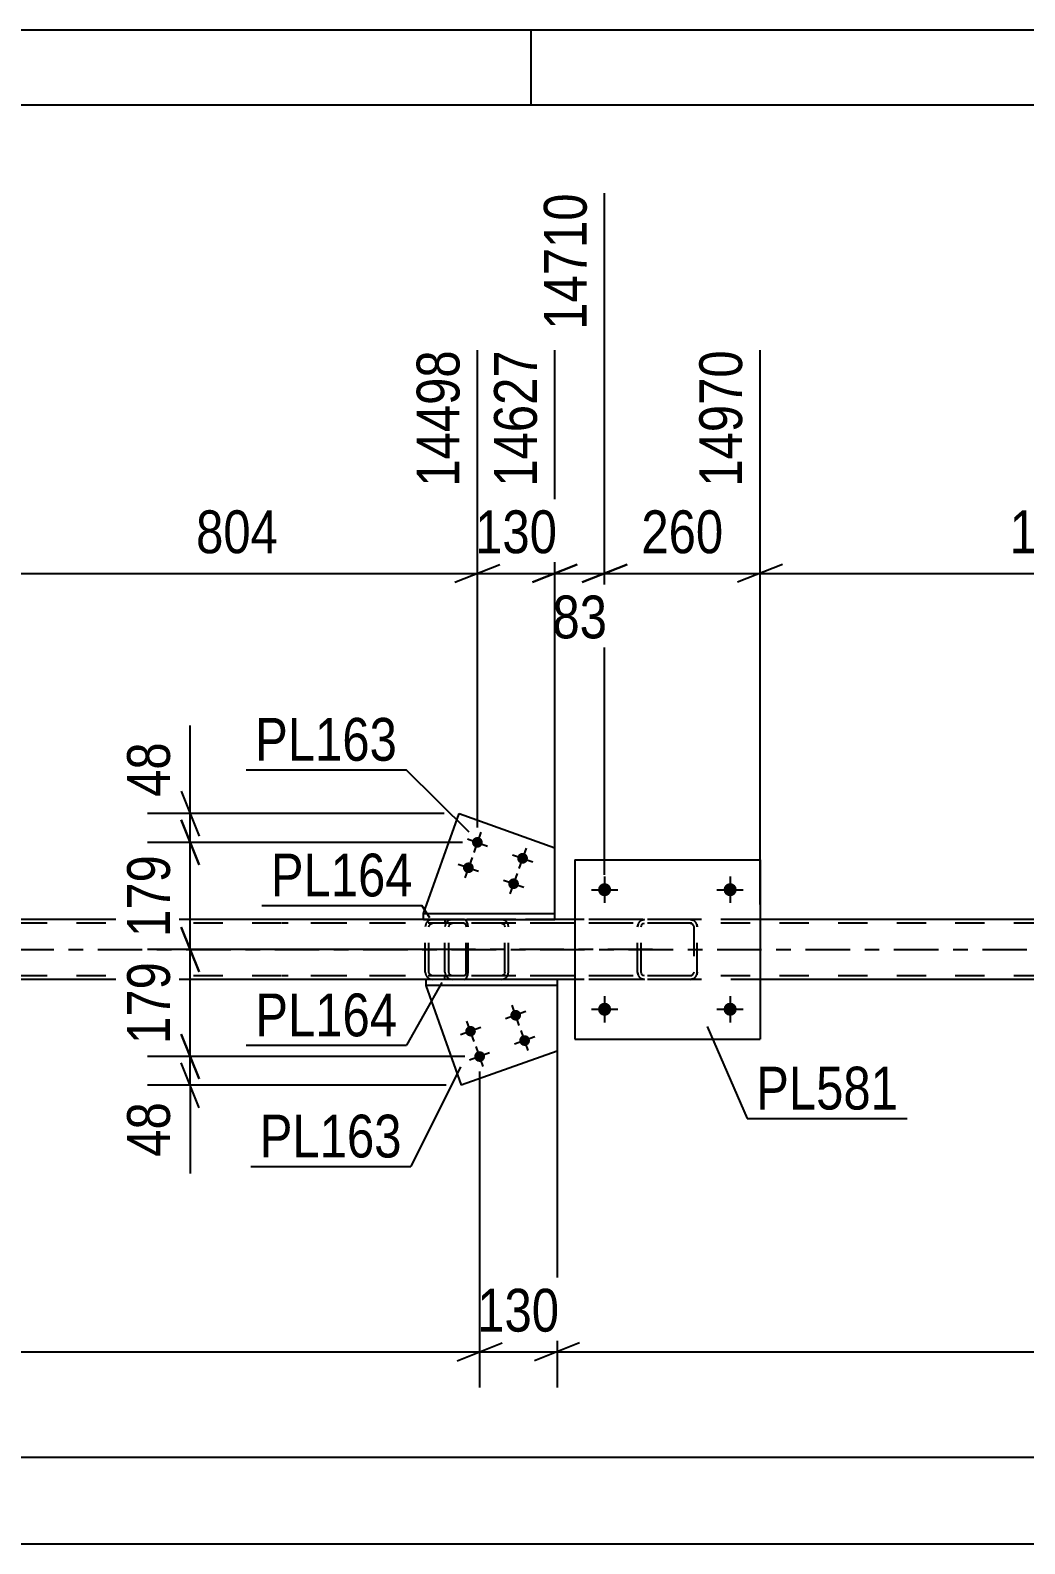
# Model space of a CAD drawing. Header units: millimetres. Extents: x -48 to 793, y -409 to 185.
# Drawn here: x 550 to 616.5, y 83.9 to 185.1 of the extents above; entities that cross this region are included whole.
import ezdxf

# ---------------------------------------------------------------- set-up
doc = ezdxf.new("R2010")
doc.units = ezdxf.units.MM
doc.linetypes.add('DXK_LINE_DOT2', pattern=[3.9198, 1.9599, -1.9599])
doc.linetypes.add('DXK_LINE_DOT3', pattern=[5.9187, 2.979, -0.9799, 0.9799, -0.9799])
doc.styles.add('Arial Narrow', font='ARIALN.TTF', dxfattribs={"height": 0.2})

# ---------------------------------------------------------------- blocks, each defined once
blk = doc.blocks.new('Unknown-122568784-1133 - 17325')
at = {"color": 5, "linetype": 'Continuous'}
for p, q in [((793.49, 185.13), (-47.51, 185.13)), ((583.49, 180.13), (583.49, 185.13)), ((788.49, 180.13), (-42.51, 180.13))]:
    blk.add_line(p, q, dxfattribs=at)
blk = doc.blocks.new('Bolt-122568784-3882 - 3869')
at = {"linetype": 'Continuous'}
for points in [[(582.12, 119.1, -1), (582.8, 119.34, -1)], [(579.11, 118.03, -1), (579.78, 118.27, -1)], [(582.72, 117.4, -1), (583.4, 117.65, -1)], [(579.71, 116.33, -1), (580.39, 116.58, -1)]]:
    blk.add_hatch(color=1, dxfattribs=at).paths.add_polyline_path(points)
at = {"color": 1, "linetype": 'Continuous'}
for p, q in [((582.7, 118.54), (582.22, 119.9)), ((579.69, 117.47), (579.2, 118.83)), ((583.14, 119.46), (581.78, 118.98)), ((580.12, 118.39), (578.77, 117.91)), ((583.74, 117.77), (582.38, 117.28)), ((583.3, 116.85), (582.82, 118.2)), ((580.72, 116.7), (579.37, 116.21)), ((580.29, 115.78), (579.81, 117.13))]:
    blk.add_line(p, q, dxfattribs=at)
blk = doc.blocks.new('Part-122568784-3887 - 3869')
at = {"color": 2, "linetype": 'Continuous'}
for p, q in [((585.23, 121.62), (576.45, 121.62)), ((576.45, 121.62), (576.45, 121.22)), ((585.23, 121.62), (585.23, 121.22)), ((585.23, 121.22), (576.45, 121.22))]:
    blk.add_line(p, q, dxfattribs=at)
blk = doc.blocks.new('Part-122568784-3999 - 3869')
at = {"color": 7, "linetype": 'DXK_LINE_DOT2'}
for p, q in [((578.24, 125.62), (578.05, 125.58)), ((593.23, 125.62), (578.24, 125.62)), ((581.67, 125.58), (581.48, 125.62)), ((577.77, 125.31), (577.73, 125.14)), ((577.73, 122.1), (577.73, 125.14)), ((577.77, 125.32), (577.77, 125.31)), ((577.99, 125.14), (578.01, 125.23)), ((577.99, 122.1), (577.99, 125.14)), ((578.01, 125.23), (578.06, 125.31)), ((578.06, 125.31), (578.14, 125.36)), ((578.14, 125.36), (578.24, 125.38)), ((593.23, 125.38), (578.24, 125.38)), ((581.48, 125.38), (581.57, 125.36)), ((581.57, 125.36), (581.66, 125.31)), ((581.66, 125.31), (581.71, 125.23)), ((581.71, 125.23), (581.73, 125.14)), ((581.73, 122.1), (581.73, 125.14)), ((581.95, 125.31), (581.95, 125.32)), ((581.99, 125.14), (581.95, 125.31)), ((581.99, 122.1), (581.99, 125.14)), ((577.73, 122.1), (577.75, 122.01)), ((577.75, 122.01), (577.77, 121.92)), ((578.01, 122.01), (577.99, 122.1)), ((578.06, 121.93), (578.01, 122.01)), ((578.05, 121.66), (578.24, 121.62)), ((578.14, 121.88), (578.06, 121.93)), ((578.24, 121.86), (578.14, 121.88)), ((593.23, 121.86), (578.24, 121.86)), ((593.23, 121.62), (578.24, 121.62)), ((581.57, 121.88), (581.48, 121.86)), ((581.48, 121.62), (581.67, 121.66)), ((581.66, 121.93), (581.57, 121.88)), ((581.71, 122.01), (581.66, 121.93)), ((581.73, 122.1), (581.71, 122.01)), ((581.95, 121.92), (581.97, 122.01)), ((581.97, 122.01), (581.99, 122.1))]:
    blk.add_line(p, q, dxfattribs=at)
at = {"color": 7, "linetype": 'DXK_LINE_DOT3'}
blk.add_line((591.61, 123.62), (576.44, 123.62), dxfattribs=at)
at = {"color": 7, "linetype": 'DXK_LINE_DOT2'}
for centre, start, end in [((578.22, 125.12), 110.7583, 155.68), ((581.5, 125.12), 24.32, 69.2417), ((578.22, 122.12), 204.32, 249.2417), ((581.5, 122.12), 290.7583, 335.68)]:
    blk.add_arc(centre, 0.496, start, end, dxfattribs=at)
blk = doc.blocks.new('Bolt-122568784-3871 - 3869')
at = {"linetype": 'Continuous'}
for points in [[(580.24, 130.67, -1), (579.56, 130.91, -1)], [(583.26, 129.6, -1), (582.58, 129.84, -1)], [(579.64, 128.97, -1), (578.96, 129.21, -1)], [(582.66, 127.9, -1), (581.98, 128.14, -1)]]:
    blk.add_hatch(color=1, dxfattribs=at).paths.add_polyline_path(points)
at = {"color": 1, "linetype": 'Continuous'}
for p, q in [((579.23, 131.03), (580.58, 130.54)), ((580.14, 131.46), (579.66, 130.11)), ((579.54, 129.77), (579.06, 128.41)), ((582.24, 129.96), (583.6, 129.48)), ((583.16, 130.39), (582.68, 129.04)), ((578.62, 129.33), (579.98, 128.85)), ((582.56, 128.7), (582.08, 127.34)), ((581.64, 128.26), (583, 127.78))]:
    blk.add_line(p, q, dxfattribs=at)
blk = doc.blocks.new('Part-122568784-3876 - 3869')
at = {"color": 2, "linetype": 'Continuous'}
for p, q in [((576.3, 125.62), (576.3, 126.02)), ((576.3, 126.02), (585.08, 126.02)), ((576.3, 125.62), (585.08, 125.62)), ((585.08, 125.62), (585.08, 126.02))]:
    blk.add_line(p, q, dxfattribs=at)
blk = doc.blocks.new('Part-122568784-3881 - 3869')
at = {"color": 2, "linetype": 'Continuous'}
for p, q in [((576.3, 126.02), (578.68, 132.71)), ((578.68, 132.71), (585.08, 130.43)), ((585.08, 126.02), (585.08, 130.43))]:
    blk.add_line(p, q, dxfattribs=at)
at = {"color": 7, "linetype": 'DXK_LINE_DOT2'}
blk.add_line((576.3, 126.02), (585.08, 126.02), dxfattribs=at)
blk = doc.blocks.new('Part-122568784-3892 - 3869')
at = {"color": 2, "linetype": 'Continuous'}
for p, q in [((576.45, 121.22), (578.82, 114.53)), ((585.23, 121.22), (585.23, 116.81)), ((585.23, 116.81), (578.82, 114.53))]:
    blk.add_line(p, q, dxfattribs=at)
at = {"color": 7, "linetype": 'DXK_LINE_DOT2'}
blk.add_line((585.23, 121.22), (576.45, 121.22), dxfattribs=at)
blk = doc.blocks.new('Part-122568784-4022 - 3869')
at = {"color": 7, "linetype": 'DXK_LINE_DOT2'}
for p, q in [((700.07, 125.62), (75.61, 125.62)), ((585.08, 125.62), (576.3, 125.62)), ((598.81, 125.62), (586.41, 125.62)), ((700.07, 125.38), (57.33, 125.38)), ((700.07, 121.86), (57.33, 121.86)), ((585.23, 121.62), (576.45, 121.62)), ((598.81, 121.62), (586.41, 121.62))]:
    blk.add_line(p, q, dxfattribs=at)
at = {"color": 2, "linetype": 'Continuous'}
for p, q in [((576.3, 125.62), (547.73, 125.62)), ((586.41, 125.62), (585.08, 125.62)), ((637.49, 125.62), (598.81, 125.62)), ((576.45, 121.62), (547.73, 121.62)), ((586.41, 121.62), (585.23, 121.62)), ((637.49, 121.62), (598.81, 121.62))]:
    blk.add_line(p, q, dxfattribs=at)
at = {"color": 7, "linetype": 'DXK_LINE_DOT3'}
blk.add_line((57.33, 123.62), (700.07, 123.62), dxfattribs=at)
blk = doc.blocks.new('Part-122568784-3992 - 3869')
at = {"color": 7, "linetype": 'DXK_LINE_DOT2'}
for p, q in [((579.01, 125.62), (566.85, 125.62)), ((576.92, 125.62), (576.72, 125.58)), ((577.73, 125.62), (577.73, 125.38)), ((579.11, 125.58), (579.01, 125.62)), ((579.01, 125.38), (566.85, 125.38)), ((576.45, 125.31), (576.41, 125.14)), ((576.41, 122.1), (576.41, 125.14)), ((576.45, 125.32), (576.45, 125.31)), ((576.66, 125.14), (576.68, 125.23)), ((576.66, 122.1), (576.66, 125.14)), ((576.68, 125.23), (576.74, 125.31)), ((576.74, 125.31), (576.82, 125.36)), ((576.82, 125.36), (576.92, 125.38)), ((579.01, 125.38), (579.06, 125.36)), ((579.06, 125.36), (579.1, 125.31)), ((579.1, 125.31), (579.13, 125.23)), ((579.2, 125.48), (579.11, 125.58)), ((579.13, 125.23), (579.14, 125.14)), ((579.14, 122.1), (579.14, 125.14)), ((579.26, 125.32), (579.2, 125.48)), ((579.28, 125.14), (579.26, 125.32)), ((579.28, 122.1), (579.28, 125.14)), ((579.01, 121.86), (566.85, 121.86)), ((579.01, 121.62), (566.85, 121.62)), ((576.41, 122.1), (576.43, 122.01)), ((576.43, 122.01), (576.45, 121.92)), ((576.68, 122.01), (576.66, 122.1)), ((576.74, 121.93), (576.68, 122.01)), ((576.72, 121.66), (576.92, 121.62)), ((576.82, 121.88), (576.74, 121.93)), ((576.92, 121.86), (576.82, 121.88)), ((577.73, 121.62), (577.73, 121.86)), ((579.06, 121.88), (579.01, 121.86)), ((579.01, 121.62), (579.11, 121.66)), ((579.1, 121.93), (579.06, 121.88)), ((579.13, 122.01), (579.1, 121.93)), ((579.11, 121.66), (579.2, 121.76)), ((579.14, 122.1), (579.13, 122.01)), ((579.2, 121.76), (579.26, 121.92)), ((579.26, 121.92), (579.28, 122.1))]:
    blk.add_line(p, q, dxfattribs=at)
for centre, start, end in [((576.9, 125.13), 111.1941, 156.1506), ((576.9, 122.12), 203.8494, 248.8059)]:
    blk.add_arc(centre, 0.492, start, end, dxfattribs=at)
blk = doc.blocks.new('Part-122568784-4084 - 3869')
at = {"color": 7, "linetype": 'DXK_LINE_DOT2'}
for p, q in [((590.91, 125.58), (591.09, 125.62)), ((591.09, 125.62), (590.91, 125.58)), ((594.13, 125.62), (591.09, 125.62)), ((594.13, 125.62), (594.32, 125.58)), ((594.32, 125.58), (594.13, 125.62)), ((590.61, 125.14), (590.65, 125.32)), ((590.65, 125.32), (590.61, 125.14)), ((590.61, 122.1), (590.61, 125.14)), ((590.85, 125.14), (590.87, 125.23)), ((590.85, 122.1), (590.85, 125.14)), ((590.87, 125.23), (590.92, 125.31)), ((590.92, 125.31), (591, 125.36)), ((591, 125.36), (591.09, 125.38)), ((594.13, 125.38), (591.09, 125.38)), ((594.13, 125.38), (594.22, 125.36)), ((594.22, 125.36), (594.3, 125.31)), ((594.3, 125.31), (594.35, 125.23)), ((594.35, 125.23), (594.37, 125.14)), ((594.37, 125.14), (594.37, 122.1)), ((594.57, 125.32), (594.61, 125.14)), ((594.61, 125.14), (594.57, 125.32)), ((594.61, 122.1), (594.61, 125.14)), ((590.65, 121.92), (590.61, 122.1)), ((590.61, 122.1), (590.65, 121.92)), ((590.87, 122.01), (590.85, 122.1)), ((590.92, 121.93), (590.87, 122.01)), ((591.09, 121.62), (590.91, 121.66)), ((590.91, 121.66), (591.09, 121.62)), ((591, 121.88), (590.92, 121.93)), ((591.09, 121.86), (591, 121.88)), ((594.13, 121.86), (591.09, 121.86)), ((594.13, 121.62), (591.09, 121.62)), ((594.22, 121.88), (594.13, 121.86)), ((594.32, 121.66), (594.13, 121.62)), ((594.13, 121.62), (594.32, 121.66)), ((594.3, 121.93), (594.22, 121.88)), ((594.35, 122.01), (594.3, 121.93)), ((594.37, 122.1), (594.35, 122.01)), ((594.61, 122.1), (594.57, 121.92)), ((594.57, 121.92), (594.61, 122.1))]:
    blk.add_line(p, q, dxfattribs=at)
at = {"color": 7, "linetype": 'DXK_LINE_DOT3'}
blk.add_line((592.61, 123.62), (592.61, 123.62), dxfattribs=at)
at = {"color": 7, "linetype": 'DXK_LINE_DOT2'}
for centre, start, end in [((591.09, 125.14), 112.5, 157.5), ((591.09, 125.14), 112.5, 157.5), ((594.13, 125.14), 22.5, 67.5), ((594.13, 125.14), 22.5, 67.5), ((591.09, 122.1), 202.5, 247.5), ((591.09, 122.1), 202.5, 247.5), ((594.13, 122.1), 292.5, 337.5), ((594.13, 122.1), 292.5, 337.5)]:
    blk.add_arc(centre, 0.48, start, end, dxfattribs=at)
blk = doc.blocks.new('Part-122568784-4089 - 3869')
at = {"color": 2, "linetype": 'Continuous'}
for p, q in [((586.41, 129.62), (586.41, 117.62)), ((586.41, 129.62), (598.81, 129.62)), ((598.81, 129.62), (598.81, 117.62)), ((586.41, 117.62), (598.81, 117.62))]:
    blk.add_line(p, q, dxfattribs=at)
blk = doc.blocks.new('Bolt-122568784-4145 - 3869')
at = {"linetype": 'Continuous'}
for points in [[(588.85, 119.62, -1), (587.97, 119.62, -1)], [(597.25, 119.62, -1), (596.37, 119.62, -1)]]:
    blk.add_hatch(color=1, dxfattribs=at).paths.add_polyline_path(points)
at = {"color": 1, "linetype": 'Continuous'}
for p, q in [((587.53, 119.62), (589.29, 119.62)), ((588.41, 120.5), (588.41, 118.74)), ((595.93, 119.62), (597.69, 119.62)), ((596.81, 120.5), (596.81, 118.74))]:
    blk.add_line(p, q, dxfattribs=at)
blk = doc.blocks.new('Bolt-122568784-4146 - 3869')
at = {"linetype": 'Continuous'}
for points in [[(588.85, 127.62, -1), (587.97, 127.62, -1)], [(597.25, 127.62, -1), (596.37, 127.62, -1)]]:
    blk.add_hatch(color=1, dxfattribs=at).paths.add_polyline_path(points)
at = {"color": 1, "linetype": 'Continuous'}
for p, q in [((587.53, 127.62), (589.29, 127.62)), ((588.41, 128.5), (588.41, 126.74)), ((595.93, 127.62), (597.69, 127.62)), ((596.81, 128.5), (596.81, 126.74))]:
    blk.add_line(p, q, dxfattribs=at)
blk = doc.blocks.new('StraightDimension-122568784-4487 - 3869')
at = {"color": 7, "linetype": 'Continuous'}
blk.add_line((14.77, 83.85), (700.71, 83.85), dxfattribs=at)
blk = doc.blocks.new('StraightDimension-122568784-4254 - 3869')
at = {"color": 7, "linetype": 'Continuous'}
for p, q in [((560.08, 125.12), (561.28, 122.12)), ((579.04, 123.62), (557.83, 123.62)), ((560.68, 116.46), (560.68, 123.62)), ((561.28, 114.96), (560.08, 117.96)), ((579.05, 116.46), (557.83, 116.46))]:
    blk.add_line(p, q, dxfattribs=at)
at = {"color": 0}
blk.add_wipeout([(559.93, 123.38), (555.73, 123.38), (555.73, 116.7), (559.93, 116.7)], dxfattribs=at)
at = {"color": 3, "style": 'Arial Narrow'}
blk.add_text('179', height=2.863, rotation=90.0002, dxfattribs=at).set_placement((559.33, 117.3))
blk = doc.blocks.new('StraightDimension-122568784-4271 - 3869')
at = {"color": 7, "linetype": 'Continuous'}
for p, q in [((560.08, 132.29), (561.28, 129.29)), ((578.9, 130.79), (557.83, 130.79)), ((560.68, 123.62), (560.68, 130.79)), ((561.28, 122.12), (560.08, 125.12)), ((579.04, 123.62), (557.83, 123.62))]:
    blk.add_line(p, q, dxfattribs=at)
at = {"color": 0}
blk.add_wipeout([(559.93, 130.55), (555.73, 130.55), (555.73, 123.86), (559.93, 123.86)], dxfattribs=at)
at = {"color": 3, "style": 'Arial Narrow'}
blk.add_text('179', height=2.863, rotation=90.0002, dxfattribs=at).set_placement((559.33, 124.46))
blk = doc.blocks.new('StraightDimension-122568784-4288 - 3869')
at = {"color": 7, "linetype": 'Continuous'}
for p, q in [((560.68, 132.71), (560.68, 138.61)), ((560.68, 132.71), (560.68, 138.61)), ((560.08, 134.21), (561.28, 131.21)), ((577.68, 132.71), (557.83, 132.71)), ((560.68, 130.79), (560.68, 132.71)), ((561.28, 129.29), (560.08, 132.29)), ((578.9, 130.79), (557.83, 130.79))]:
    blk.add_line(p, q, dxfattribs=at)
at = {"color": 0}
blk.add_wipeout([(559.93, 138.09), (555.73, 138.09), (555.73, 133.23), (559.93, 133.23)], dxfattribs=at)
at = {"color": 3, "style": 'Arial Narrow'}
blk.add_text('48', height=2.863, rotation=90.0002, dxfattribs=at).set_placement((559.33, 133.83))
blk = doc.blocks.new('StraightDimension-122568784-4298 - 3869')
at = {"color": 7, "linetype": 'Continuous'}
for p, q in [((560.08, 117.96), (561.28, 114.96)), ((579.05, 116.46), (557.83, 116.46)), ((561.28, 113.03), (560.08, 116.03)), ((560.68, 114.53), (560.68, 116.46)), ((577.82, 114.53), (557.83, 114.53)), ((560.68, 114.53), (560.68, 108.63)), ((560.68, 114.53), (560.68, 108.63))]:
    blk.add_line(p, q, dxfattribs=at)
at = {"color": 0}
blk.add_wipeout([(559.93, 114.01), (555.73, 114.01), (555.73, 109.15), (559.93, 109.15)], dxfattribs=at)
at = {"color": 3, "style": 'Arial Narrow'}
blk.add_text('48', height=2.863, rotation=90.0002, dxfattribs=at).set_placement((559.33, 109.75))
blk = doc.blocks.new('StraightDimension-122568784-4333 - 3869')
at = {"color": 7, "linetype": 'Continuous'}
for p, q in [((585.23, 120.22), (585.23, 94.3)), ((658.04, 110.07), (658.04, 94.3)), ((586.73, 97.3), (583.73, 96.1)), ((656.54, 96.1), (659.54, 97.3)), ((585.23, 96.7), (658.04, 96.7))]:
    blk.add_line(p, q, dxfattribs=at)
at = {"color": 0}
blk.add_wipeout([(625.89, 97.45), (625.89, 101.65), (617.38, 101.65), (617.38, 97.45)], dxfattribs=at)
at = {"color": 3, "style": 'Arial Narrow'}
blk.add_text('1820', height=2.863, dxfattribs=at).set_placement((617.98, 98.05))
blk = doc.blocks.new('StraightDimension-122568784-4341 - 3869')
at = {"color": 7, "linetype": 'Continuous'}
for p, q in [((585.23, 120.22), (585.23, 94.3)), ((580.05, 115.46), (580.05, 94.3)), ((578.55, 96.1), (581.55, 97.3)), ((586.73, 97.3), (583.73, 96.1)), ((580.05, 96.7), (585.23, 96.7))]:
    blk.add_line(p, q, dxfattribs=at)
at = {"color": 0}
blk.add_wipeout([(585.98, 97.45), (585.98, 101.65), (579.29, 101.65), (579.29, 97.45)], dxfattribs=at)
at = {"color": 3, "style": 'Arial Narrow'}
blk.add_text('130', height=2.863, dxfattribs=at).set_placement((579.89, 98.05))
blk = doc.blocks.new('StraightDimension-122568784-4349 - 3869')
at = {"color": 7, "linetype": 'Continuous'}
for p, q in [((580.05, 115.46), (580.05, 94.3)), ((578.55, 96.1), (581.55, 97.3)), ((15.41, 96.7), (580.05, 96.7))]:
    blk.add_line(p, q, dxfattribs=at)
blk = doc.blocks.new('StraightDimension-122568784-4508 - 3869')
at = {"color": 7, "linetype": 'Continuous'}
blk.add_line((15.41, 89.65), (700.07, 89.65), dxfattribs=at)
blk = doc.blocks.new('StraightDimension-122568784-12243 - 3869')
at = {"color": 7, "linetype": 'Continuous'}
for p, q in [((598.81, 126.62), (598.81, 163.73)), ((639.49, 128.62), (639.49, 159.23)), ((600.31, 149.39), (597.31, 148.19)), ((637.99, 148.19), (640.99, 149.39)), ((598.81, 148.79), (639.49, 148.79))]:
    blk.add_line(p, q, dxfattribs=at)
at = {"color": 0}
blk.add_wipeout([(623.41, 149.54), (623.41, 153.74), (614.9, 153.74), (614.9, 149.54)], dxfattribs=at)
at = {"color": 3, "style": 'Arial Narrow'}
blk.add_text('1017', height=2.863, dxfattribs=at).set_placement((615.5, 150.14))
at = {"color": 0, "linetype": 'Continuous'}
blk.add_wipeout([(638.89, 159.83), (634.69, 159.83), (634.69, 149.49), (638.89, 149.49)], dxfattribs=at)
at = {"color": 3, "linetype": 'Continuous', "style": 'Arial Narrow'}
blk.add_text('15987', height=2.863, rotation=90.0002, dxfattribs=at).set_placement((638.29, 150.09))
blk = doc.blocks.new('StraightDimension-122568784-12244 - 3869')
at = {"color": 7, "linetype": 'Continuous'}
for p, q in [((588.41, 128.62), (588.41, 174.23)), ((598.81, 126.62), (598.81, 163.73)), ((586.91, 148.19), (589.91, 149.39)), ((600.31, 149.39), (597.31, 148.19)), ((588.41, 148.79), (598.81, 148.79))]:
    blk.add_line(p, q, dxfattribs=at)
at = {"color": 0}
blk.add_wipeout([(596.95, 149.54), (596.95, 153.74), (590.27, 153.74), (590.27, 149.54)], dxfattribs=at)
at = {"color": 3, "style": 'Arial Narrow'}
blk.add_text('260', height=2.863, dxfattribs=at).set_placement((590.87, 150.14))
at = {"color": 0, "linetype": 'Continuous'}
blk.add_wipeout([(598.21, 164.33), (594.01, 164.33), (594.01, 153.99), (598.21, 153.99)], dxfattribs=at)
at = {"color": 3, "linetype": 'Continuous', "style": 'Arial Narrow'}
blk.add_text('14970', height=2.863, rotation=90.0002, dxfattribs=at).set_placement((597.61, 154.59))
blk = doc.blocks.new('StraightDimension-122568784-12245 - 3869')
at = {"color": 7, "linetype": 'Continuous'}
for p, q in [((588.41, 128.62), (588.41, 174.23)), ((585.08, 127.02), (585.08, 163.73)), ((583.58, 148.19), (586.58, 149.39)), ((589.91, 149.39), (586.91, 148.19)), ((585.08, 148.79), (588.41, 148.79))]:
    blk.add_line(p, q, dxfattribs=at)
at = {"color": 0, "linetype": 'Continuous'}
blk.add_wipeout([(587.81, 174.83), (583.61, 174.83), (583.61, 164.49), (587.81, 164.49)], dxfattribs=at)
at = {"color": 3, "linetype": 'Continuous', "style": 'Arial Narrow'}
blk.add_text('14710', height=2.863, rotation=90.0002, dxfattribs=at).set_placement((587.21, 165.09))
at = {"color": 0}
blk.add_wipeout([(589.18, 143.84), (589.18, 148.04), (584.32, 148.04), (584.32, 143.84)], dxfattribs=at)
at = {"color": 3, "style": 'Arial Narrow'}
blk.add_text('83', height=2.863, dxfattribs=at).set_placement((584.92, 144.44))
blk = doc.blocks.new('StraightDimension-122568784-12246 - 3869')
at = {"color": 7, "linetype": 'Continuous'}
for p, q in [((579.9, 131.79), (579.9, 163.73)), ((585.08, 127.02), (585.08, 163.73)), ((578.4, 148.19), (581.4, 149.39)), ((586.58, 149.39), (583.58, 148.19)), ((579.9, 148.79), (585.08, 148.79))]:
    blk.add_line(p, q, dxfattribs=at)
at = {"color": 0}
blk.add_wipeout([(585.84, 149.54), (585.84, 153.74), (579.15, 153.74), (579.15, 149.54)], dxfattribs=at)
at = {"color": 3, "style": 'Arial Narrow'}
blk.add_text('130', height=2.863, dxfattribs=at).set_placement((579.75, 150.14))
at = {"color": 0, "linetype": 'Continuous'}
blk.add_wipeout([(584.48, 164.33), (580.28, 164.33), (580.28, 153.99), (584.48, 153.99)], dxfattribs=at)
at = {"color": 3, "linetype": 'Continuous', "style": 'Arial Narrow'}
blk.add_text('14627', height=2.863, rotation=90.0002, dxfattribs=at).set_placement((583.88, 154.59))
blk = doc.blocks.new('StraightDimension-122568784-12247 - 3869')
at = {"color": 7, "linetype": 'Continuous'}
for p, q in [((547.73, 126.62), (547.73, 163.73)), ((579.9, 131.79), (579.9, 163.73)), ((549.23, 149.39), (546.23, 148.19)), ((578.4, 148.19), (581.4, 149.39)), ((547.73, 148.79), (579.9, 148.79))]:
    blk.add_line(p, q, dxfattribs=at)
at = {"color": 0, "linetype": 'Continuous'}
blk.add_wipeout([(579.3, 164.33), (575.1, 164.33), (575.1, 153.99), (579.3, 153.99)], dxfattribs=at)
at = {"color": 0}
blk.add_wipeout([(567.16, 149.54), (567.16, 153.74), (560.48, 153.74), (560.48, 149.54)], dxfattribs=at)
at = {"color": 3, "linetype": 'Continuous', "style": 'Arial Narrow'}
blk.add_text('14498', height=2.863, rotation=90.0002, dxfattribs=at).set_placement((578.7, 154.59))
at = {"color": 3, "style": 'Arial Narrow'}
blk.add_text('804', height=2.863, dxfattribs=at).set_placement((561.08, 150.14))
blk = doc.blocks.new('Mark-122568784-3872 - 3869')
at = {"color": 30, "linetype": 'Continuous'}
for p in [(565.48, 126.57), (576.72, 125.74)]:
    blk.add_line(p, (576.18, 126.57), dxfattribs=at)
at = {"color": 0}
blk.add_wipeout([(575.58, 127.17), (575.58, 130.17), (566.08, 130.17), (566.08, 127.17)], dxfattribs=at)
blk.add_wipeout([(575.58, 127.17), (575.58, 130.17), (566.08, 130.17), (566.08, 127.17)], dxfattribs=at)
at = {"color": 3, "style": 'Arial Narrow'}
blk.add_text('PL164', height=2.863, dxfattribs=at).set_placement((566.08, 127.17))
blk = doc.blocks.new('Mark-122568784-3877 - 3869')
at = {"color": 30, "linetype": 'Continuous'}
for p in [(564.43, 135.65), (579.35, 131.47)]:
    blk.add_line(p, (575.13, 135.65), dxfattribs=at)
at = {"color": 0}
blk.add_wipeout([(574.53, 136.25), (574.53, 139.25), (565.03, 139.25), (565.03, 136.25)], dxfattribs=at)
blk.add_wipeout([(574.53, 136.25), (574.53, 139.25), (565.03, 139.25), (565.03, 136.25)], dxfattribs=at)
at = {"color": 3, "style": 'Arial Narrow'}
blk.add_text('PL163', height=2.863, dxfattribs=at).set_placement((565.03, 136.25))
blk = doc.blocks.new('Mark-122568784-3883 - 3869')
at = {"color": 30, "linetype": 'Continuous'}
for p in [(577.53, 121.4), (564.44, 117.21)]:
    blk.add_line(p, (575.15, 117.21), dxfattribs=at)
at = {"color": 0}
blk.add_wipeout([(574.55, 117.81), (574.55, 120.81), (565.04, 120.81), (565.04, 117.81)], dxfattribs=at)
blk.add_wipeout([(574.55, 117.81), (574.55, 120.81), (565.04, 120.81), (565.04, 117.81)], dxfattribs=at)
at = {"color": 3, "style": 'Arial Narrow'}
blk.add_text('PL164', height=2.863, dxfattribs=at).set_placement((565.04, 117.81))
blk = doc.blocks.new('Mark-122568784-3888 - 3869')
at = {"color": 30, "linetype": 'Continuous'}
for p in [(578.76, 115.76), (564.74, 109.1)]:
    blk.add_line(p, (575.45, 109.1), dxfattribs=at)
at = {"color": 0}
blk.add_wipeout([(574.85, 109.7), (574.85, 112.7), (565.34, 112.7), (565.34, 109.7)], dxfattribs=at)
blk.add_wipeout([(574.85, 109.7), (574.85, 112.7), (565.34, 112.7), (565.34, 109.7)], dxfattribs=at)
at = {"color": 3, "style": 'Arial Narrow'}
blk.add_text('PL163', height=2.863, dxfattribs=at).set_placement((565.34, 109.7))
blk = doc.blocks.new('Mark-122568784-4085 - 3869')
at = {"color": 30, "linetype": 'Continuous'}
for p, q in [((595.28, 118.46), (597.95, 112.31)), ((597.95, 112.31), (608.65, 112.31))]:
    blk.add_line(p, q, dxfattribs=at)
at = {"color": 0}
blk.add_wipeout([(608.05, 112.91), (608.05, 115.91), (598.55, 115.91), (598.55, 112.91)], dxfattribs=at)
blk.add_wipeout([(608.05, 112.91), (608.05, 115.91), (598.55, 115.91), (598.55, 112.91)], dxfattribs=at)
at = {"color": 3, "style": 'Arial Narrow'}
blk.add_text('PL581', height=2.863, dxfattribs=at).set_placement((598.55, 112.91))

msp = doc.modelspace()

# ---------------------------------------------------------------- block references
for name in ['Unknown-122568784-1133 - 17325', 'Part-122568784-3881 - 3869', 'Bolt-122568784-3871 - 3869', 'Part-122568784-4089 - 3869', 'Bolt-122568784-4146 - 3869', 'Part-122568784-4022 - 3869', 'Part-122568784-3992 - 3869', 'Part-122568784-3876 - 3869', 'Part-122568784-3999 - 3869', 'Part-122568784-4084 - 3869', 'Part-122568784-3887 - 3869', 'Part-122568784-3892 - 3869', 'Bolt-122568784-3882 - 3869', 'Bolt-122568784-4145 - 3869']:
    msp.add_blockref(name, (0, 0))

# ---------------------------------------------------------------- next in the draw order: block references
for name in ['StraightDimension-122568784-12243 - 3869', 'StraightDimension-122568784-4487 - 3869']:
    msp.add_blockref(name, (0, 0))

# ---------------------------------------------------------------- next in the draw order: block references
for name in ['StraightDimension-122568784-12244 - 3869', 'StraightDimension-122568784-4254 - 3869', 'StraightDimension-122568784-4333 - 3869']:
    msp.add_blockref(name, (0, 0))

# ---------------------------------------------------------------- next in the draw order: block references
for name in ['StraightDimension-122568784-12245 - 3869', 'StraightDimension-122568784-4271 - 3869', 'StraightDimension-122568784-4298 - 3869']:
    msp.add_blockref(name, (0, 0))

# ---------------------------------------------------------------- next in the draw order: block references
for name in ['StraightDimension-122568784-4288 - 3869', 'Mark-122568784-3883 - 3869', 'StraightDimension-122568784-4341 - 3869']:
    msp.add_blockref(name, (0, 0))

# ---------------------------------------------------------------- next in the draw order: block references
for name in ['StraightDimension-122568784-12246 - 3869', 'StraightDimension-122568784-4349 - 3869']:
    msp.add_blockref(name, (0, 0))

# ---------------------------------------------------------------- next in the draw order: block references
for name in ['StraightDimension-122568784-12247 - 3869', 'StraightDimension-122568784-4508 - 3869']:
    msp.add_blockref(name, (0, 0))

# ---------------------------------------------------------------- next in the draw order: block references
for name in ['Mark-122568784-3877 - 3869', 'Mark-122568784-3872 - 3869', 'Mark-122568784-4085 - 3869', 'Mark-122568784-3888 - 3869']:
    msp.add_blockref(name, (0, 0))

doc.saveas('drawing.dxf')
